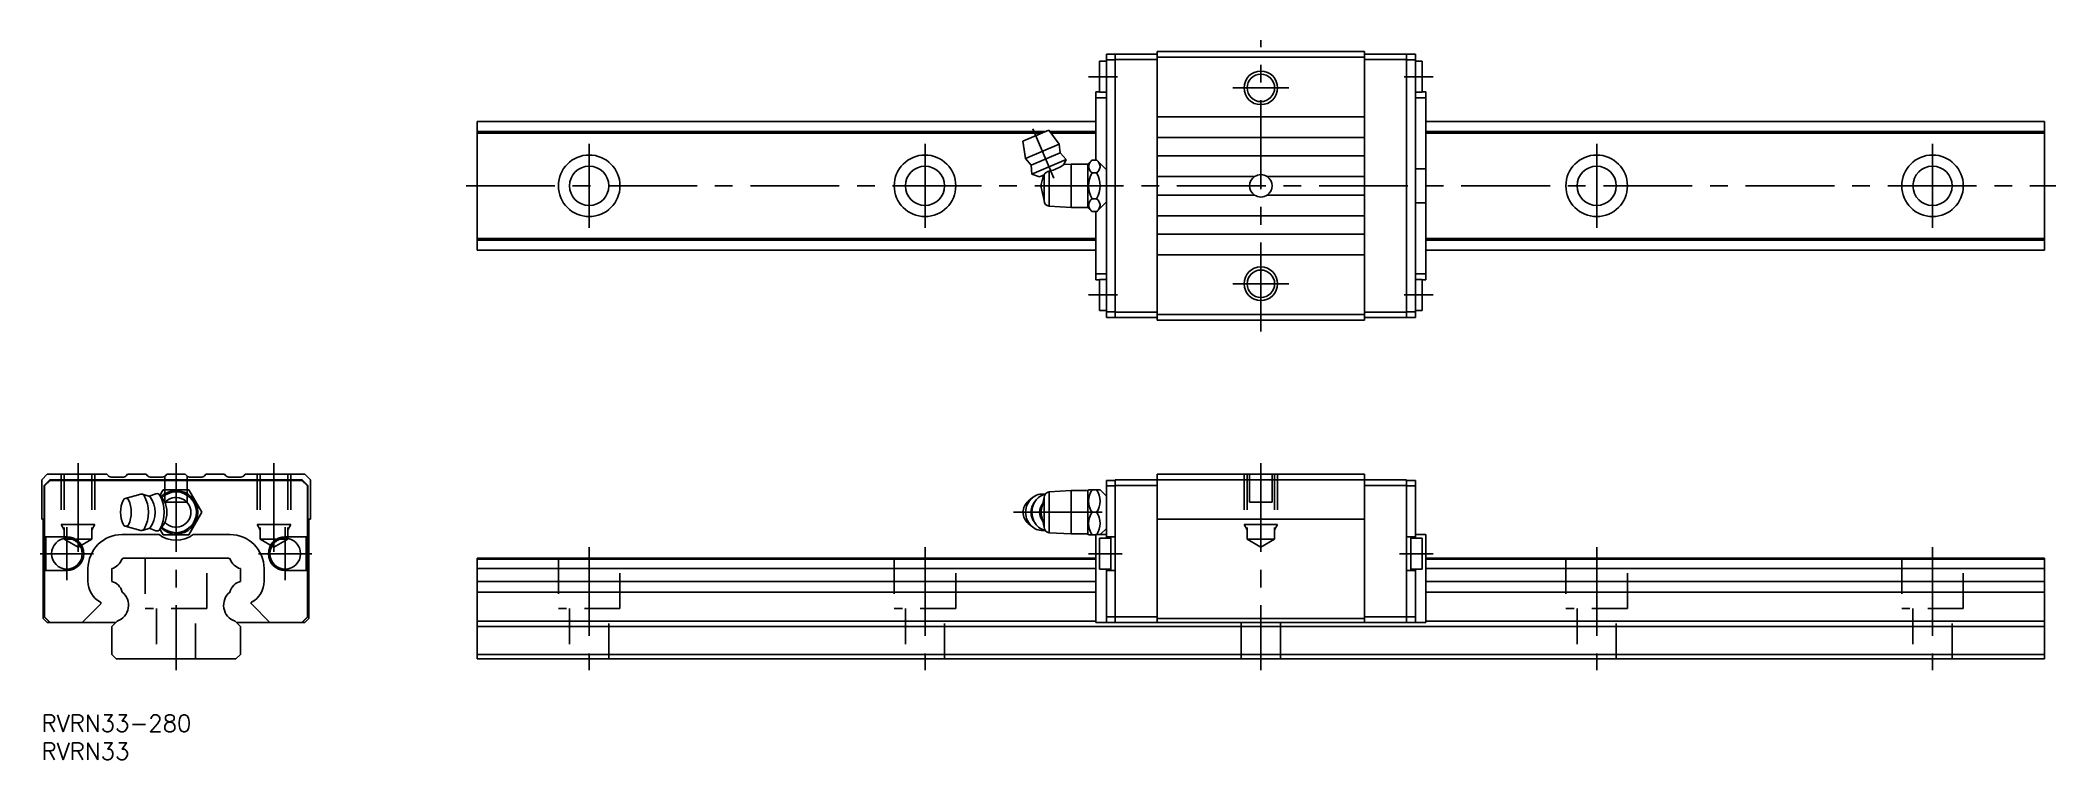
# Model space of a CAD drawing. Extents: x 0 to 360, y -8 to 121.
import ezdxf

# ---------------------------------------------------------------- set-up
doc = ezdxf.new("R2010")
doc.units = 0
doc.header["$LTSCALE"] = 0.5
doc.linetypes.add('CENTER', pattern=[50.8, 31.75, -6.35, 6.35, -6.35])
doc.linetypes.add('DASHED', pattern=[19.05, 12.7, -6.35])
for name, color, linetype in [('MSM_CENTER', 1, 'CENTER'), ('MSM_CONTINUOUS', 7, 'CONTINUOUS'), ('MSM_DASHED', 4, 'DASHED'), ('MSM_NARROW', 5, 'CONTINUOUS'), ('MSM_PART_NUMBER', 7, 'CONTINUOUS')]:
    doc.layers.add(name, color=color, linetype=linetype)
doc.styles.get("Standard").update_dxf_attribs({"font": 'txt.shx', "height": 2, "bigfont": 'bigfont.shx'})

# ---------------------------------------------------------------- blocks, each defined once
blk = doc.blocks.new('*U54')
at = {"layer": 'MSM_PART_NUMBER'}
blk.add_text('RVRN33-280', height=3, dxfattribs=at).set_placement((0, -3))
blk = doc.blocks.new('*U55')
at = {"layer": 'MSM_PART_NUMBER'}
blk.add_text('RVRN33', height=3, dxfattribs=at).set_placement((0, -8))

msp = doc.modelspace()

# ---------------------------------------------------------------- linework, layer by layer
at = {"layer": 'MSM_CENTER'}
for p, q in [((217.81, 68.53), (217.81, 120.53)), ((187.01, 114.03), (192.21, 114.03)), ((212.81, 112.03), (222.81, 112.03)), ((248.61, 114.03), (243.41, 114.03)), ((177.09, 104.7), (180.84, 95.88)), ((97.81, 102.03), (97.81, 87.03)), ((157.81, 102.03), (157.81, 87.03)), ((277.81, 102.03), (277.81, 87.03)), ((337.81, 102.03), (337.81, 87.03)), ((75.81, 94.53), (359.81, 94.53)), ((212.81, 77.03), (222.81, 77.03)), ((187.01, 75.03), (192.21, 75.03)), ((248.61, 75.03), (243.41, 75.03)), ((6.5, 45), (6.5, 28)), ((24, 45), (24, 8)), ((41.5, 45), (41.5, 28)), ((217.81, 45), (217.81, 8)), ((173.61, 36.2), (192.21, 36.2)), ((4.5, 24.05), (4.5, 33.55)), ((43.5, 24.05), (43.5, 33.55)), ((97.81, 30), (97.81, 8)), ((157.81, 30), (157.81, 8)), ((277.81, 30), (277.81, 8)), ((337.81, 30), (337.81, 8)), ((-0.25, 28.8), (9.25, 28.8)), ((38.75, 28.8), (48.25, 28.8)), ((187.01, 28.8), (193.01, 28.8)), ((242.61, 28.8), (248.61, 28.8))]:
    msp.add_line(p, q, dxfattribs=at)
at = {"layer": 'MSM_CONTINUOUS'}
for p, q in [((189.01, 116.78), (189.01, 111.28)), ((190.21, 116.78), (189.01, 116.78)), ((190.21, 71.03), (190.21, 118.03)), ((191.81, 118.03), (190.21, 118.03)), ((191.81, 117.03), (190.21, 117.03)), ((191.81, 118.08), (199.31, 118.08)), ((191.81, 70.98), (191.81, 118.08)), ((191.81, 117.08), (199.31, 117.08)), ((199.31, 70.53), (199.31, 118.53)), ((199.31, 118.53), (236.31, 118.53)), ((199.31, 117.53), (236.31, 117.53)), ((236.31, 70.53), (236.31, 118.53)), ((243.81, 118.08), (236.31, 118.08)), ((243.81, 117.08), (236.31, 117.08)), ((243.81, 118.08), (243.81, 70.98)), ((243.81, 118.03), (245.41, 118.03)), ((243.81, 117.03), (245.41, 117.03)), ((245.41, 118.03), (245.41, 71.03)), ((246.61, 116.78), (245.41, 116.78)), ((246.61, 116.78), (246.61, 111.28)), ((189.01, 111.31), (188.31, 111.31)), ((188.31, 99.14), (188.31, 111.31)), ((190.21, 110.26), (188.31, 110.26)), ((189.01, 111.28), (190.21, 111.28)), ((245.41, 111.28), (246.61, 111.28)), ((245.41, 110.26), (247.31, 110.26)), ((246.61, 111.31), (247.31, 111.31)), ((247.31, 77.75), (247.31, 111.31)), ((77.81, 106.03), (188.31, 106.03)), ((77.81, 106.03), (77.81, 83.03)), ((175.31, 102.49), (179.92, 104.45)), ((181.79, 101.98), (179.92, 104.45)), ((199.31, 106.88), (236.31, 106.88)), ((247.31, 106.03), (357.81, 106.03)), ((357.81, 106.03), (357.81, 83.03)), ((77.81, 104.23), (179.4, 104.23)), ((77.81, 103.93), (178.69, 103.93)), ((175.31, 102.49), (175.79, 99.44)), ((175.79, 99.44), (181.79, 101.98)), ((180.08, 104.23), (188.31, 104.23)), ((180.31, 103.93), (188.31, 103.93)), ((181.98, 100.44), (181.79, 101.98)), ((199.31, 103.18), (236.31, 103.18)), ((247.31, 104.23), (357.81, 104.23)), ((247.31, 103.93), (357.81, 103.93)), ((175.79, 99.44), (176.76, 98.22)), ((176.76, 98.22), (181.98, 100.44)), ((176.76, 98.22), (176.89, 96.64)), ((176.89, 96.64), (183.03, 99.25)), ((183.03, 99.25), (181.98, 100.44)), ((182.61, 98.32), (183.03, 99.25)), ((183.91, 98.4), (182.61, 98.33)), ((183.91, 90.65), (183.91, 98.4)), ((186.91, 98.4), (183.91, 98.4)), ((187.65, 99.14), (186.91, 98.4)), ((186.91, 90.65), (186.91, 98.4)), ((187.65, 99.14), (188.48, 99.14)), ((190.21, 97.4), (188.48, 99.14)), ((190.21, 97.57), (190.05, 97.57)), ((199.31, 99.88), (236.31, 99.88)), ((245.41, 97.57), (247.31, 97.57)), ((176.89, 96.64), (178.28, 96.15)), ((178.28, 96.15), (179.11, 96.5)), ((178.95, 96.43), (178.51, 94.53)), ((178.51, 94.53), (179.11, 91.88)), ((179.11, 91.88), (179.11, 96.5)), ((180, 90.89), (180, 97.16)), ((187.65, 96.83), (188.48, 96.83)), ((199.31, 96.18), (216.68, 96.18)), ((218.94, 96.18), (236.31, 96.18)), ((180, 90.89), (183.91, 90.65)), ((183.91, 90.65), (186.91, 90.65)), ((186.91, 90.65), (187.65, 89.92)), ((187.65, 92.22), (188.48, 92.22)), ((188.48, 89.92), (190.21, 91.65)), ((190.21, 91.49), (190.05, 91.49)), ((199.31, 92.88), (216.68, 92.88)), ((218.94, 92.88), (236.31, 92.88)), ((245.41, 91.49), (247.31, 91.49)), ((187.65, 89.92), (188.48, 89.92)), ((188.31, 77.75), (188.31, 89.92)), ((199.31, 89.18), (236.31, 89.18)), ((77.81, 85.13), (188.31, 85.13)), ((77.81, 84.83), (188.31, 84.83)), ((77.81, 83.03), (188.31, 83.03)), ((199.31, 85.88), (236.31, 85.88)), ((247.31, 85.13), (357.81, 85.13)), ((247.31, 84.83), (357.81, 84.83)), ((247.31, 83.03), (357.81, 83.03)), ((199.31, 82.18), (236.31, 82.18)), ((190.21, 78.8), (188.31, 78.8)), ((189.01, 77.75), (188.31, 77.75)), ((189.01, 77.78), (189.01, 72.28)), ((190.21, 77.78), (189.01, 77.78)), ((245.41, 78.8), (247.31, 78.8)), ((246.61, 77.78), (245.41, 77.78)), ((246.61, 77.78), (246.61, 72.28)), ((246.61, 77.75), (247.31, 77.75)), ((189.01, 72.28), (190.21, 72.28)), ((191.81, 72.03), (190.21, 72.03)), ((243.81, 72.03), (245.41, 72.03)), ((245.41, 72.28), (246.61, 72.28)), ((191.81, 71.03), (190.21, 71.03)), ((191.81, 71.98), (199.31, 71.98)), ((191.81, 70.98), (199.31, 70.98)), ((199.31, 71.53), (236.31, 71.53)), ((199.31, 70.53), (236.31, 70.53)), ((243.81, 71.98), (236.31, 71.98)), ((243.81, 70.98), (236.31, 70.98)), ((243.81, 71.03), (245.41, 71.03)), ((1, 43), (0, 42)), ((0, 42), (0, 35)), ((1.45, 42), (0.45, 41)), ((0.45, 41), (0.45, 17.5)), ((1.5, 41.9), (0.5, 40.9)), ((0.5, 40.9), (0.5, 31.8)), ((11.65, 43), (1, 43)), ((46.55, 42), (1.45, 42)), ((46.5, 41.9), (1.5, 41.9)), ((11.91, 42.74), (11.65, 43)), ((14.39, 42.45), (12.61, 42.45)), ((15.35, 43), (15.09, 42.74)), ((18.65, 43), (15.35, 43)), ((18.91, 42.74), (18.65, 43)), ((21.39, 42.45), (19.61, 42.45)), ((21.69, 40.19), (21.13, 39.22)), ((26.31, 40.19), (21.69, 40.19)), ((22.35, 43), (22.09, 42.74)), ((25.65, 43), (22.35, 43)), ((25.91, 42.74), (25.65, 43)), ((28.61, 36.2), (26.31, 40.19)), ((28.39, 42.45), (26.61, 42.45)), ((29.35, 43), (29.09, 42.74)), ((32.65, 43), (29.35, 43)), ((32.91, 42.74), (32.65, 43)), ((35.39, 42.45), (33.61, 42.45)), ((36.35, 43), (36.09, 42.74)), ((47, 43), (36.35, 43)), ((47.5, 40.9), (46.5, 41.9)), ((47.55, 41), (46.55, 42)), ((48, 42), (47, 43)), ((47.5, 31.8), (47.5, 40.9)), ((47.55, 17.5), (47.55, 41)), ((48, 35), (48, 42)), ((183.91, 40.07), (180, 39.84)), ((180, 32.56), (180, 39.84)), ((186.91, 40.07), (183.91, 40.07)), ((183.91, 32.33), (183.91, 40.07)), ((187.03, 40.19), (186.91, 40.07)), ((186.91, 32.33), (186.91, 40.07)), ((189.09, 40.19), (187.03, 40.19)), ((190.21, 39.08), (189.09, 40.19)), ((191.81, 41.9), (190.21, 41.9)), ((190.21, 31.55), (190.21, 41.9)), ((191.81, 40.9), (190.21, 40.9)), ((191.81, 16.5), (191.81, 42)), ((191.81, 42), (243.81, 42)), ((191.81, 41), (199.31, 41)), ((199.31, 43), (236.31, 43)), ((199.31, 16.5), (199.31, 43)), ((236.31, 16.5), (236.31, 43)), ((243.81, 41), (236.31, 41)), ((243.81, 42), (243.81, 16.5)), ((243.81, 41.9), (245.41, 41.9)), ((243.81, 40.9), (245.41, 40.9)), ((245.41, 41.9), (245.41, 31.55)), ((14.92, 38.68), (17.68, 39.44)), ((17.98, 39.44), (19.34, 39.02)), ((19.2, 39.06), (20.39, 39.5)), ((21.06, 39.31), (21.91, 38.21)), ((26.31, 32.2), (28.61, 36.2)), ((177, 38.82), (176.24, 38.21)), ((177.52, 38.23), (177.3, 37.93)), ((179.11, 38.85), (178.51, 36.2)), ((178.51, 36.2), (179.11, 33.55)), ((179.11, 33.55), (179.11, 38.85)), ((187.65, 36.2), (188.48, 36.2)), ((0, 35), (0.25, 35)), ((0.25, 35), (0.25, 17.25)), ((14.92, 33.72), (17.68, 32.96)), ((17.98, 32.96), (19.34, 33.38)), ((19.2, 33.34), (20.39, 32.9)), ((21.06, 33.09), (21.91, 34.19)), ((21.13, 33.18), (21.69, 32.2)), ((47.75, 17.25), (47.75, 35)), ((47.75, 35), (48, 35)), ((176.24, 34.19), (177, 33.58)), ((177.3, 34.47), (177.52, 34.17)), ((180, 32.56), (183.91, 32.33)), ((189.12, 32.23), (190.21, 33.33)), ((199.31, 35), (236.31, 35)), ((0.5, 31.8), (4.5, 31.8)), ((0.75, 31.8), (0.75, 25.8)), ((20.96, 32.23), (14.37, 32.23)), ((21.69, 32.2), (26.31, 32.2)), ((33.63, 32.23), (27.04, 32.23)), ((43.5, 31.8), (47.5, 31.8)), ((47.25, 25.8), (47.25, 31.8)), ((183.91, 32.33), (186.91, 32.33)), ((186.91, 32.33), (187.03, 32.2)), ((187.03, 32.2), (188.31, 32.2)), ((190.21, 32.23), (188.31, 32.23)), ((188.31, 16.5), (188.31, 32.23)), ((191.01, 31.55), (189.01, 31.55)), ((189.01, 31.55), (189.01, 26.05)), ((191.81, 31.8), (190.21, 31.8)), ((191.01, 25.8), (191.01, 31.8)), ((243.81, 31.8), (245.41, 31.8)), ((244.61, 25.8), (244.61, 31.8)), ((246.61, 31.55), (244.61, 31.55)), ((245.41, 32.23), (247.31, 32.23)), ((246.61, 31.55), (246.61, 26.05)), ((247.31, 16.5), (247.31, 32.23)), ((0.5, 25.8), (0.5, 17.5)), ((4.5, 25.8), (0.5, 25.8)), ((8.27, 26.13), (8.27, 23.9)), ((12.5, 26.15), (12.5, 23.85)), ((14.6, 28), (14.3, 27.83)), ((33.4, 28), (14.6, 28)), ((33.7, 27.83), (33.4, 28)), ((35.5, 23.85), (35.5, 26.15)), ((39.73, 23.9), (39.73, 26.13)), ((47.5, 25.8), (43.5, 25.8)), ((47.5, 17.5), (47.5, 25.8)), ((77.81, 10), (77.81, 28)), ((77.81, 28), (188.31, 28)), ((77.81, 27.83), (188.31, 27.83)), ((77.81, 26.15), (188.31, 26.15)), ((189.01, 26.05), (191.01, 26.05)), ((190.21, 16.5), (190.21, 26.05)), ((191.81, 25.8), (190.21, 25.8)), ((243.81, 25.8), (245.41, 25.8)), ((244.61, 26.05), (246.61, 26.05)), ((245.41, 26.05), (245.41, 16.5)), ((247.31, 28), (357.81, 28)), ((247.31, 27.83), (357.81, 27.83)), ((247.31, 26.15), (357.81, 26.15)), ((357.81, 10), (357.81, 28)), ((77.81, 23.85), (188.31, 23.85)), ((77.81, 21.96), (188.31, 21.96)), ((247.31, 23.85), (357.81, 23.85)), ((247.31, 21.96), (357.81, 21.96)), ((10.54, 19.82), (7.22, 16.5)), ((40.78, 16.5), (37.46, 19.82)), ((0.25, 17.25), (1, 16.5)), ((0.45, 17.5), (1.45, 16.5)), ((0.5, 17.5), (1.5, 16.5)), ((1, 16.5), (13.2, 16.5)), ((13.46, 16.76), (12.5, 15.8)), ((12.5, 15.8), (12.5, 10.8)), ((35.5, 15.8), (34.54, 16.76)), ((34.8, 16.5), (47, 16.5)), ((35.5, 10.8), (35.5, 15.8)), ((46.5, 16.5), (47.5, 17.5)), ((46.55, 16.5), (47.55, 17.5)), ((47, 16.5), (47.75, 17.25)), ((77.81, 16.76), (188.31, 16.76)), ((77.81, 15.8), (357.81, 15.8)), ((188.31, 16.5), (247.31, 16.5)), ((199.31, 17.5), (190.21, 17.5)), ((199.31, 17.25), (236.31, 17.25)), ((236.31, 17.5), (245.41, 17.5)), ((247.31, 16.76), (357.81, 16.76)), ((13.3, 10), (12.5, 10.8)), ((13.3, 10), (34.7, 10)), ((34.7, 10), (35.5, 10.8)), ((77.81, 10.8), (357.81, 10.8)), ((77.81, 10), (357.81, 10))]:
    msp.add_line(p, q, dxfattribs=at)
for centre, radius in [((217.81, 112.03), 2.46), ((97.81, 94.53), 5.5), ((97.81, 94.53), 3.5), ((157.81, 94.53), 5.5), ((157.81, 94.53), 3.5), ((277.81, 94.53), 5.5), ((277.81, 94.53), 3.5), ((337.81, 94.53), 5.5), ((337.81, 94.53), 3.5), ((217.81, 77.03), 2.46), ((4.5, 28.8), 2.75), ((43.5, 28.8), 2.75)]:
    msp.add_circle(centre, radius, dxfattribs=at)
for centre, radius, start, end in [((178.52, 103.99), 6.98, 282.1929, 305.7397), ((188.17, 97.98), 1.13, 147.819, 187.1039), ((188.91, 98.28), 1.91, 193.1567, 228.9785), ((189.55, 97.17), 2.74, 133.9659, 148.8452), ((186.58, 97.17), 2.74, 31.1548, 46.0341), ((187.22, 98.28), 1.91, 311.0215, 346.8433), ((187.96, 97.98), 1.13, 352.8961, 32.181), ((179.67, 96.42), 0.562, 115.2772, 171.3048), ((180.41, 95.35), 1.85, 102.9083, 121.9335), ((191.67, 94.53), 4.64, 150.1609, 209.8391), ((184.46, 94.53), 4.63, 330.148, 29.852), ((217.81, 94.53), 2, 124.4115, 235.5885), ((217.81, 94.51), 2.02, 55.9202, 124.0798), ((217.81, 94.53), 2, 304.4115, 55.5885), ((180.11, 91.88), 1, 180.0008, 263.2233), ((188.91, 90.78), 1.91, 131.0215, 166.8433), ((188.17, 91.07), 1.13, 172.8961, 212.181), ((189.55, 91.88), 2.74, 211.1548, 226.0341), ((187.22, 90.78), 1.91, 13.1567, 48.9785), ((186.58, 91.88), 2.74, 313.9659, 328.8452), ((187.96, 91.07), 1.13, 327.819, 7.1039), ((217.81, 94.55), 2.02, 235.9202, 304.0798), ((12.61, 43.45), 1, 225, 270), ((14.39, 43.45), 1, 270, 315), ((19.61, 43.45), 1, 225, 270), ((24, 36.2), 3.88, 226.0112, 133.9398), ((21.39, 43.45), 1, 270, 315), ((24, 36.2), 3.64, 225.6043, 134.3957), ((26.61, 43.45), 1, 225, 270), ((28.39, 43.45), 1, 270, 315), ((33.61, 43.45), 1, 225, 270), ((35.39, 43.45), 1, 270, 315), ((180.11, 38.85), 1, 96.7767, 179.9992), ((190.6, 38.2), 3.56, 145.854, 214.146), ((185.53, 38.2), 3.56, 325.854, 34.146), ((19.19, 36.2), 5.1, 154.2008, 205.7992), ((15.05, 38.21), 0.495, 25.5518, 154.4482), ((10.91, 36.2), 5.1, 334.2008, 25.7992), ((17.82, 38.93), 0.525, 29.5122, 105.3259), ((12.99, 36.2), 6.08, 330.505, 29.495), ((15.66, 36.2), 4.63, 322.579, 37.421), ((20.6, 38.95), 0.589, 27.8192, 110.3634), ((15.47, 36.2), 6.41, 331.842, 28.158), ((17.85, 36.2), 4.53, 333.67, 26.33), ((24, 36.2), 2.65, 221.7075, 138.4805), ((177.95, 36.2), 2.63, 130.355, 229.645), ((179.22, 36.2), 3.43, 130.355, 229.645), ((179.8, 36.2), 3.03, 145.2761, 214.7239), ((180.46, 36.2), 3.57, 145.2761, 214.7239), ((178.78, 36.66), 2.8, 81.8372, 129.6272), ((180, 36.55), 2.99, 102.9, 145.7765), ((180.67, 36.2), 2.39, 138.8314, 221.1686), ((190.6, 34.2), 3.56, 145.854, 214.146), ((185.53, 34.2), 3.56, 326.3389, 34.146), ((15.05, 34.19), 0.495, 205.5521, 334.4479), ((17.82, 33.47), 0.525, 254.6741, 330.4878), ((20.6, 33.45), 0.589, 249.6365, 332.1807), ((178.78, 35.74), 2.8, 230.3728, 278.1628), ((180, 35.85), 2.99, 214.2235, 257.1), ((180.11, 33.55), 1, 180.0008, 263.2233), ((4.5, 28.8), 3, 270, 90), ((14.37, 26.13), 6.1, 90, 180), ((24, 36.2), 5, 232.5609, 307.4391), ((33.63, 26.13), 6.1, 0, 90), ((43.5, 28.8), 3, 90, 270), ((11.92, 28.58), 2.5, 283.5091, 342.3449), ((36.08, 28.58), 2.5, 197.6551, 256.4909), ((12.57, 23.9), 4.3, 180, 241.1141), ((11.92, 21.42), 2.5, 12.4795, 76.4909), ((12.5, 19.6), 3, 288.5944, 51.7585), ((35.5, 19.6), 3, 128.2415, 251.4056), ((36.08, 21.42), 2.5, 103.5091, 167.5205), ((35.43, 23.9), 4.3, 298.8859, 0), ((10.4, 19.96), 0.2, 314.9996, 61.1156), ((37.6, 19.96), 0.2, 118.8844, 225.0004)]:
    msp.add_arc(centre, radius, start, end, dxfattribs=at)
at = {"layer": 'MSM_DASHED'}
for p, q in [((3.5, 43), (3.5, 34)), ((4.04, 43), (4.04, 31.42)), ((8.96, 43), (8.96, 31.42)), ((9.5, 43), (9.5, 34)), ((22, 42.66), (22, 38)), ((26, 38), (26, 42.66)), ((38.5, 43), (38.5, 34)), ((39.04, 43), (39.04, 31.42)), ((43.96, 43), (43.96, 31.42)), ((44.5, 43), (44.5, 34)), ((214.81, 43), (214.81, 34)), ((215.36, 43), (215.36, 31.42)), ((215.81, 43), (215.81, 38)), ((219.81, 38), (219.81, 43)), ((220.27, 43), (220.27, 31.42)), ((220.81, 43), (220.81, 34)), ((26, 38), (22, 38)), ((219.81, 38), (215.81, 38)), ((3.5, 34), (9.5, 34)), ((3.5, 34), (4.04, 33.06)), ((9.5, 34), (8.96, 33.06)), ((38.5, 34), (44.5, 34)), ((38.5, 34), (39.04, 33.06)), ((44.5, 34), (43.96, 33.06)), ((214.81, 34), (220.81, 34)), ((214.81, 34), (215.36, 33.06)), ((220.81, 34), (220.27, 33.06)), ((4.04, 31.42), (8.96, 31.42)), ((4.04, 31.42), (6.5, 30)), ((8.96, 31.42), (6.5, 30)), ((39.04, 31.42), (43.96, 31.42)), ((39.04, 31.42), (41.5, 30)), ((43.96, 31.42), (41.5, 30)), ((215.36, 31.42), (220.27, 31.42)), ((215.36, 31.42), (217.81, 30)), ((220.27, 31.42), (217.81, 30)), ((18.5, 28), (18.5, 19)), ((29.5, 19), (29.5, 28)), ((92.31, 28), (92.31, 19)), ((103.31, 19), (103.31, 28)), ((152.31, 28), (152.31, 19)), ((163.31, 19), (163.31, 28)), ((272.31, 28), (272.31, 19)), ((283.31, 19), (283.31, 28)), ((332.31, 28), (332.31, 19)), ((343.31, 19), (343.31, 28)), ((29.5, 19), (18.5, 19)), ((20.5, 19), (20.5, 10)), ((27.5, 10), (27.5, 19)), ((103.31, 19), (92.31, 19)), ((94.31, 19), (94.31, 10)), ((101.31, 10), (101.31, 19)), ((163.31, 19), (152.31, 19)), ((154.31, 19), (154.31, 10)), ((161.31, 10), (161.31, 19)), ((283.31, 19), (272.31, 19)), ((274.31, 19), (274.31, 10)), ((281.31, 10), (281.31, 19)), ((343.31, 19), (332.31, 19)), ((334.31, 19), (334.31, 10)), ((341.31, 10), (341.31, 19)), ((214.31, 16.5), (214.31, 10)), ((221.31, 10), (221.31, 16.5))]:
    msp.add_line(p, q, dxfattribs=at)
at = {"layer": 'MSM_NARROW'}
for centre in [(217.81, 112.03), (217.81, 77.03)]:
    msp.add_circle(centre, 3, dxfattribs=at)

# ---------------------------------------------------------------- block references
at = {"layer": 'MSM_CONTINUOUS'}
for name in ['*U54', '*U55']:
    msp.add_blockref(name, (0, 0), dxfattribs=at)

doc.saveas('drawing.dxf')
